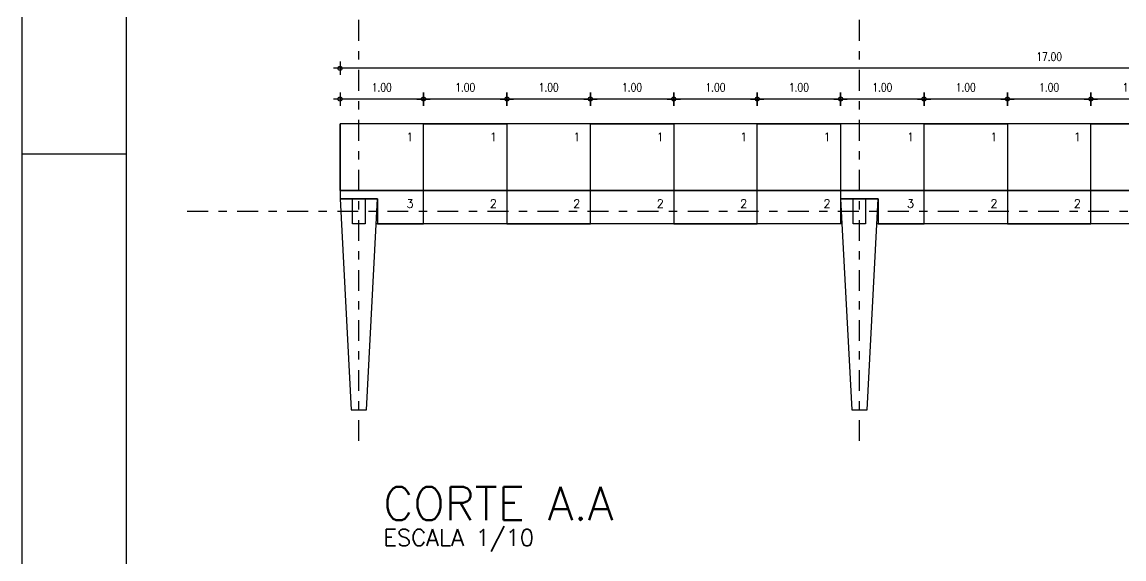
# Model space of a CAD drawing. Extents: x 87 to 216, y 36 to 112.
# Drawn here: x 86.52 to 99.73, y 80.1 to 86.54 of the extents above; entities that cross this region are included whole.
import ezdxf

# ---------------------------------------------------------------- set-up
doc = ezdxf.new("R2010")
doc.units = 0
doc.header["$LTSCALE"] = 0.5
doc.header["$MEASUREMENT"] = 0
doc.header["$PDMODE"] = 34
doc.header["$PDSIZE"] = -5
doc.linetypes.add('DASHDOT2', pattern=[0.5, 0.25, -0.125, 0, -0.125])
doc.linetypes.add('EIXO', pattern=[5.4, 5, -0.2, 0, -0.2])
doc.layers.get('0').update_dxf_attribs({"linetype": 'CONTINUOUS'})
doc.layers.get('DEFPOINTS').update_dxf_attribs({"linetype": 'CONTINUOUS'})
for name, color, linetype in [('06', 6, 'CONTINUOUS'), ('1', 2, 'CONTINUOUS'), ('AN_EIXOS', 8, 'EIXO'), ('ARQUIB', 3, 'CONTINUOUS'), ('ARQUIT', 8, 'CONTINUOUS'), ('CERCADURA', 7, 'CONTINUOUS'), ('Cotas', 44, 'CONTINUOUS')]:
    doc.layers.add(name, color=color, linetype=linetype)
doc.styles.add('COTAS', font='romans.shx', dxfattribs={"width": 0.8})
doc.styles.get("Standard").update_dxf_attribs({"font": 'romans.shx'})
doc.dimstyles.new('1-50', dxfattribs={"dimtxt": 0.1, "dimasz": 0.08, "dimexe": 0.18, "dimexo": 0.063, "dimgap": 0.04, "dimtad": 0, "dimzin": 4, "dimdsep": 46, "dimtxsty": 'COTAS', "dimblk": 'BOLA', "dimblk1": 'BOLA', "dimblk2": 'BOLA', "dimsah": 1, "dimcen": 0.09, "dimse1": 1, "dimse2": 1, "dimclrd": 44, "dimclre": 44, "dimclrt": 2, "dimadec": 0, "dimazin": 0, "dimtfac": 0.72, "dimtix": 1, "dimtmove": 1, "dimatfit": 3, "dimldrblk": 'BOLA', "dimfxl": 1, "dimtvp": 1.4, "dimtolj": 1, "dimtzin": 4, "dimarcsym": 0})

# ---------------------------------------------------------------- blocks, each defined once
blk = doc.blocks.new('BOLA')
at = {"linetype": 'Continuous'}
for p, q in [((-1, 0), (1, 0)), ((0, -1), (0, 1))]:
    blk.add_line(p, q, dxfattribs=at)
blk.add_circle((0, 0), 0.3, dxfattribs=at)
blk = doc.blocks.new('*D45')
at = {"layer": 'Cotas', "color": 44, "lineweight": -2}
blk.add_line((100.2513530266601, 85.61724240223606), (99.41135302666008, 85.61724240223606), dxfattribs=at)
at = {"layer": 'DEFPOINTS', "color": 0}
for p in [(99.33135302666008, 85.61724240223606), (99.33135302666008, 85.32096870499726), (100.3313530266601, 85.32096870499706)]:
    blk.add_point(p, dxfattribs=at)
at = {"layer": 'Cotas', "color": 44, "lineweight": -2, "xscale": 0.08, "yscale": 0.08, "zscale": 0.08, "rotation": 180}
blk.add_blockref('BOLA', (99.33135302666008, 85.61724240223606), dxfattribs=at)
at = {"layer": 'Cotas', "color": 44, "lineweight": -2, "xscale": 0.08, "yscale": 0.08, "zscale": 0.08}
blk.add_blockref('BOLA', (100.3313530266601, 85.61724240223606), dxfattribs=at)
at = {"layer": 'Cotas', "color": 2, "insert": (99.83135302666008, 85.75724240223606), "char_height": 0.1, "attachment_point": 5, "style": 'COTAS'}
blk.add_mtext('\\A1;1.00', dxfattribs=at)
blk = doc.blocks.new('*D46')
at = {"layer": 'Cotas', "color": 44, "lineweight": -2}
blk.add_line((99.25135302666008, 85.61724240223606), (98.41135302666008, 85.61724240223606), dxfattribs=at)
at = {"layer": 'DEFPOINTS', "color": 0}
for p in [(98.33135302666008, 85.61724240223606), (98.33135302666008, 85.32096870499726), (99.33135302666008, 85.32096870499726)]:
    blk.add_point(p, dxfattribs=at)
at = {"layer": 'Cotas', "color": 44, "lineweight": -2, "xscale": 0.08, "yscale": 0.08, "zscale": 0.08, "rotation": 180}
blk.add_blockref('BOLA', (98.33135302666008, 85.61724240223606), dxfattribs=at)
at = {"layer": 'Cotas', "color": 44, "lineweight": -2, "xscale": 0.08, "yscale": 0.08, "zscale": 0.08}
blk.add_blockref('BOLA', (99.33135302666008, 85.61724240223606), dxfattribs=at)
at = {"layer": 'Cotas', "color": 2, "insert": (98.83135302666008, 85.75724240223606), "char_height": 0.1, "attachment_point": 5, "style": 'COTAS'}
blk.add_mtext('\\A1;1.00', dxfattribs=at)
blk = doc.blocks.new('*D47')
at = {"layer": 'Cotas', "color": 44, "lineweight": -2}
blk.add_line((98.25135302666008, 85.61724240223606), (97.41135302666008, 85.61724240223606), dxfattribs=at)
at = {"layer": 'DEFPOINTS', "color": 0}
for p in [(97.33135302666008, 85.61724240223606), (97.33135302666008, 85.32096870499726), (98.33135302666008, 85.32096870499726)]:
    blk.add_point(p, dxfattribs=at)
at = {"layer": 'Cotas', "color": 44, "lineweight": -2, "xscale": 0.08, "yscale": 0.08, "zscale": 0.08, "rotation": 180}
blk.add_blockref('BOLA', (97.33135302666008, 85.61724240223606), dxfattribs=at)
at = {"layer": 'Cotas', "color": 44, "lineweight": -2, "xscale": 0.08, "yscale": 0.08, "zscale": 0.08}
blk.add_blockref('BOLA', (98.33135302666008, 85.61724240223606), dxfattribs=at)
at = {"layer": 'Cotas', "color": 2, "insert": (97.83135302666008, 85.75724240223606), "char_height": 0.1, "attachment_point": 5, "style": 'COTAS'}
blk.add_mtext('\\A1;1.00', dxfattribs=at)
blk = doc.blocks.new('*D48')
at = {"layer": 'Cotas', "color": 44, "lineweight": -2}
blk.add_line((97.25135302666008, 85.61724240223606), (96.41135302666008, 85.61724240223606), dxfattribs=at)
at = {"layer": 'DEFPOINTS', "color": 0}
for p in [(96.33135302666008, 85.61724240223606), (96.33135302666008, 85.32096870499717), (97.33135302666008, 85.32096870499726)]:
    blk.add_point(p, dxfattribs=at)
at = {"layer": 'Cotas', "color": 44, "lineweight": -2, "xscale": 0.08, "yscale": 0.08, "zscale": 0.08, "rotation": 180}
blk.add_blockref('BOLA', (96.33135302666008, 85.61724240223606), dxfattribs=at)
at = {"layer": 'Cotas', "color": 44, "lineweight": -2, "xscale": 0.08, "yscale": 0.08, "zscale": 0.08}
blk.add_blockref('BOLA', (97.33135302666008, 85.61724240223606), dxfattribs=at)
at = {"layer": 'Cotas', "color": 2, "insert": (96.83135302666008, 85.75724240223606), "char_height": 0.1, "attachment_point": 5, "style": 'COTAS'}
blk.add_mtext('\\A1;1.00', dxfattribs=at)
blk = doc.blocks.new('*D49')
at = {"layer": 'Cotas', "color": 44, "lineweight": -2}
blk.add_line((96.25135302666008, 85.61724240223606), (95.41135302666008, 85.61724240223606), dxfattribs=at)
at = {"layer": 'DEFPOINTS', "color": 0}
for p in [(95.33135302666008, 85.61724240223606), (95.33135302666008, 85.32096870499717), (96.33135302666008, 85.32096870499717)]:
    blk.add_point(p, dxfattribs=at)
at = {"layer": 'Cotas', "color": 44, "lineweight": -2, "xscale": 0.08, "yscale": 0.08, "zscale": 0.08, "rotation": 180}
blk.add_blockref('BOLA', (95.33135302666008, 85.61724240223606), dxfattribs=at)
at = {"layer": 'Cotas', "color": 44, "lineweight": -2, "xscale": 0.08, "yscale": 0.08, "zscale": 0.08}
blk.add_blockref('BOLA', (96.33135302666008, 85.61724240223606), dxfattribs=at)
at = {"layer": 'Cotas', "color": 2, "insert": (95.83135302666008, 85.75724240223606), "char_height": 0.1, "attachment_point": 5, "style": 'COTAS'}
blk.add_mtext('\\A1;1.00', dxfattribs=at)
blk = doc.blocks.new('*D50')
at = {"layer": 'Cotas', "color": 44, "lineweight": -2}
blk.add_line((95.25135302666008, 85.61724240223606), (94.41135302666008, 85.61724240223606), dxfattribs=at)
at = {"layer": 'DEFPOINTS', "color": 0}
for p in [(94.33135302666008, 85.61724240223606), (94.33135302666008, 85.32096870499717), (95.33135302666008, 85.32096870499717)]:
    blk.add_point(p, dxfattribs=at)
at = {"layer": 'Cotas', "color": 44, "lineweight": -2, "xscale": 0.08, "yscale": 0.08, "zscale": 0.08, "rotation": 180}
blk.add_blockref('BOLA', (94.33135302666008, 85.61724240223606), dxfattribs=at)
at = {"layer": 'Cotas', "color": 44, "lineweight": -2, "xscale": 0.08, "yscale": 0.08, "zscale": 0.08}
blk.add_blockref('BOLA', (95.33135302666008, 85.61724240223606), dxfattribs=at)
at = {"layer": 'Cotas', "color": 2, "insert": (94.83135302666008, 85.75724240223606), "char_height": 0.1, "attachment_point": 5, "style": 'COTAS'}
blk.add_mtext('\\A1;1.00', dxfattribs=at)
blk = doc.blocks.new('*D51')
at = {"layer": 'Cotas', "color": 44, "lineweight": -2}
blk.add_line((94.25135302666008, 85.61724240223606), (93.41135302666008, 85.61724240223606), dxfattribs=at)
at = {"layer": 'DEFPOINTS', "color": 0}
for p in [(93.33135302666008, 85.61724240223606), (93.33135302666008, 85.32096870499717), (94.33135302666008, 85.32096870499717)]:
    blk.add_point(p, dxfattribs=at)
at = {"layer": 'Cotas', "color": 44, "lineweight": -2, "xscale": 0.08, "yscale": 0.08, "zscale": 0.08, "rotation": 180}
blk.add_blockref('BOLA', (93.33135302666008, 85.61724240223606), dxfattribs=at)
at = {"layer": 'Cotas', "color": 44, "lineweight": -2, "xscale": 0.08, "yscale": 0.08, "zscale": 0.08}
blk.add_blockref('BOLA', (94.33135302666008, 85.61724240223606), dxfattribs=at)
at = {"layer": 'Cotas', "color": 2, "insert": (93.83135302666008, 85.75724240223606), "char_height": 0.1, "attachment_point": 5, "style": 'COTAS'}
blk.add_mtext('\\A1;1.00', dxfattribs=at)
blk = doc.blocks.new('*D52')
at = {"layer": 'Cotas', "color": 44, "lineweight": -2}
blk.add_line((93.25135302666008, 85.61724240223606), (92.41135302666008, 85.61724240223606), dxfattribs=at)
at = {"layer": 'DEFPOINTS', "color": 0}
for p in [(92.33135302666008, 85.61724240223606), (92.33135302666008, 85.32096870499717), (93.33135302666008, 85.32096870499717)]:
    blk.add_point(p, dxfattribs=at)
at = {"layer": 'Cotas', "color": 44, "lineweight": -2, "xscale": 0.08, "yscale": 0.08, "zscale": 0.08, "rotation": 180}
blk.add_blockref('BOLA', (92.33135302666008, 85.61724240223606), dxfattribs=at)
at = {"layer": 'Cotas', "color": 44, "lineweight": -2, "xscale": 0.08, "yscale": 0.08, "zscale": 0.08}
blk.add_blockref('BOLA', (93.33135302666008, 85.61724240223606), dxfattribs=at)
at = {"layer": 'Cotas', "color": 2, "insert": (92.83135302666008, 85.75724240223606), "char_height": 0.1, "attachment_point": 5, "style": 'COTAS'}
blk.add_mtext('\\A1;1.00', dxfattribs=at)
blk = doc.blocks.new('*D53')
at = {"layer": 'Cotas', "color": 44, "lineweight": -2}
blk.add_line((92.25135302666008, 85.61724240223606), (91.41135302666008, 85.61724240223606), dxfattribs=at)
at = {"layer": 'DEFPOINTS', "color": 0}
for p in [(91.33135302666008, 85.61724240223606), (91.33135302666008, 85.32096870499717), (92.33135302666008, 85.32096870499717)]:
    blk.add_point(p, dxfattribs=at)
at = {"layer": 'Cotas', "color": 44, "lineweight": -2, "xscale": 0.08, "yscale": 0.08, "zscale": 0.08, "rotation": 180}
blk.add_blockref('BOLA', (91.33135302666008, 85.61724240223606), dxfattribs=at)
at = {"layer": 'Cotas', "color": 44, "lineweight": -2, "xscale": 0.08, "yscale": 0.08, "zscale": 0.08}
blk.add_blockref('BOLA', (92.33135302666008, 85.61724240223606), dxfattribs=at)
at = {"layer": 'Cotas', "color": 2, "insert": (91.83135302666008, 85.75724240223606), "char_height": 0.1, "attachment_point": 5, "style": 'COTAS'}
blk.add_mtext('\\A1;1.00', dxfattribs=at)
blk = doc.blocks.new('*D54')
at = {"layer": 'Cotas', "color": 44, "lineweight": -2}
blk.add_line((91.25135302666008, 85.61724240223606), (90.41135302666008, 85.61724240223606), dxfattribs=at)
at = {"layer": 'DEFPOINTS', "color": 0}
for p in [(90.33135302666008, 85.61724240223606), (90.33135302666008, 85.32096870499726), (91.33135302666008, 85.32096870499717)]:
    blk.add_point(p, dxfattribs=at)
at = {"layer": 'Cotas', "color": 44, "lineweight": -2, "xscale": 0.08, "yscale": 0.08, "zscale": 0.08, "rotation": 180}
blk.add_blockref('BOLA', (90.33135302666008, 85.61724240223606), dxfattribs=at)
at = {"layer": 'Cotas', "color": 44, "lineweight": -2, "xscale": 0.08, "yscale": 0.08, "zscale": 0.08}
blk.add_blockref('BOLA', (91.33135302666008, 85.61724240223606), dxfattribs=at)
at = {"layer": 'Cotas', "color": 2, "insert": (90.83135302666008, 85.75724240223606), "char_height": 0.1, "attachment_point": 5, "style": 'COTAS'}
blk.add_mtext('\\A1;1.00', dxfattribs=at)
blk = doc.blocks.new('*D55')
at = {"layer": 'Cotas', "color": 44, "lineweight": -2}
blk.add_line((107.2513530266601, 85.98622097548474), (90.41135302666008, 85.98622097548474), dxfattribs=at)
at = {"layer": 'DEFPOINTS', "color": 0}
for p in [(90.33135302666008, 85.98622097548474), (90.33135302666008, 85.32096870499726), (107.3313530266601, 85.320968704997)]:
    blk.add_point(p, dxfattribs=at)
at = {"layer": 'Cotas', "color": 44, "lineweight": -2, "xscale": 0.08, "yscale": 0.08, "zscale": 0.08, "rotation": 180}
blk.add_blockref('BOLA', (90.33135302666008, 85.98622097548474), dxfattribs=at)
at = {"layer": 'Cotas', "color": 44, "lineweight": -2, "xscale": 0.08, "yscale": 0.08, "zscale": 0.08}
blk.add_blockref('BOLA', (107.3313530266601, 85.98622097548474), dxfattribs=at)
at = {"layer": 'Cotas', "color": 2, "insert": (98.83135302666008, 86.12622097548474), "char_height": 0.1, "attachment_point": 5, "style": 'COTAS'}
blk.add_mtext('\\A1;17.00', dxfattribs=at)

msp = doc.modelspace()

# ---------------------------------------------------------------- linework, layer by layer
at = {"layer": '06'}
msp.add_line((87.76897390673116, 111.6605723596255), (87.76897390673116, 70.61057335962556), dxfattribs=at)
at = {"layer": 'AN_EIXOS', "linetype": 'DASHDOT2', "ltscale": 2}
for p, q in [((90.5563530266613, 81.51632613741008), (90.5563530266642, 110.1029840043903)), ((96.5563530266613, 81.51632613741029), (96.5563530266642, 110.1029840043903))]:
    msp.add_line(p, q, dxfattribs=at)
at = {"layer": 'ARQUIB'}
for points in [[(90.33135302666008, 84.52096870499724), (91.33135302666008, 84.52096870499724), (91.33135302666008, 85.32096870499726), (90.33135302666008, 85.32096870499726)], [(92.33135302666008, 84.52096870499724), (91.33135302666008, 84.52096870499724), (91.33135302666008, 85.32096870499726), (92.33135302666008, 85.32096870499726)], [(92.33135302666008, 84.52096870499724), (93.33135302666008, 84.52096870499724), (93.33135302666008, 85.32096870499726), (92.33135302666008, 85.32096870499726)], [(94.33135302666008, 84.52096870499724), (93.33135302666008, 84.52096870499724), (93.33135302666008, 85.32096870499726), (94.33135302666008, 85.32096870499726)], [(94.33135302666008, 84.52096870499724), (95.33135302666008, 84.52096870499724), (95.33135302666008, 85.32096870499726), (94.33135302666008, 85.32096870499726)], [(96.33135302666008, 84.52096870499724), (95.33135302666008, 84.52096870499724), (95.33135302666008, 85.32096870499726), (96.33135302666008, 85.32096870499726)], [(96.33135302666008, 84.52096870499724), (97.33135302666008, 84.52096870499724), (97.33135302666008, 85.32096870499726), (96.33135302666008, 85.32096870499726)], [(98.33135302666008, 84.52096870499724), (97.33135302666008, 84.52096870499724), (97.33135302666008, 85.32096870499726), (98.33135302666008, 85.32096870499726)], [(98.33135302666008, 84.52096870499724), (99.33135302666008, 84.52096870499724), (99.33135302666008, 85.32096870499726), (98.33135302666008, 85.32096870499726)], [(100.3313530266601, 84.52096870499724), (99.33135302666008, 84.52096870499724), (99.33135302666008, 85.32096870499726), (100.3313530266601, 85.32096870499726)], [(90.7813530266599, 84.42096870499705), (90.7813530266599, 84.12096870499707), (91.33135302666057, 84.12096870498848), (91.33135302666008, 84.52096870498848), (90.33135302666011, 84.52096870498823), (90.33135302666011, 84.42096870499705), (90.7813530266599, 84.42096870499705)], [(92.33135302666057, 84.12096870498848), (91.33135302666057, 84.12096870498848), (91.33135302666057, 84.52096870498849), (92.33135302666057, 84.52096870498849)], [(92.33135302666057, 84.12096870498848), (93.33135302666057, 84.12096870498848), (93.33135302666057, 84.52096870498849), (92.33135302666057, 84.52096870498849)], [(94.33135302666057, 84.12096870498848), (93.33135302666057, 84.12096870498848), (93.33135302666057, 84.52096870498849), (94.33135302666057, 84.52096870498849)], [(94.33135302666057, 84.12096870497973), (95.33135302666057, 84.12096870497973), (95.33135302666057, 84.52096870497974), (94.33135302666057, 84.52096870497974)], [(96.33135302666057, 84.12096870497973), (95.33135302666057, 84.12096870497973), (95.33135302666057, 84.52096870497974), (96.33135302666057, 84.52096870497974)], [(96.7813530266599, 84.42096870498978), (96.7813530266599, 84.12096870498979), (97.33135302666057, 84.12096870498121), (97.33135302666008, 84.5209687049812), (96.33135302666011, 84.52096870498096), (96.33135302666011, 84.42096870498978), (96.7813530266599, 84.42096870498978)], [(98.33135302666008, 84.12096870499725), (97.33135302666008, 84.12096870499725), (97.33135302666008, 84.52096870499726), (98.33135302666008, 84.52096870499726)], [(98.33135302666008, 84.12096870499725), (99.33135302666008, 84.12096870499725), (99.33135302666008, 84.52096870499726), (98.33135302666008, 84.52096870499726)], [(100.3313530266601, 84.12096870499725), (99.33135302666008, 84.12096870499725), (99.33135302666008, 84.52096870499726), (100.3313530266601, 84.52096870499726)]]:
    msp.add_lwpolyline(points, close=True, dxfattribs=at)
at = {"layer": 'ARQUIT'}
for p, q in [((107.3313530266601, 85.320968704997), (90.33135302666008, 85.32096870499726)), ((90.33135302666011, 84.52096870498832), (90.33135302666008, 85.32096870499726)), ((90.33135302666011, 84.52096870498823), (90.33135302666008, 84.42096870499705)), ((96.34717120847827, 84.12096870499707), (90.76553484484171, 84.12096870499707)), ((102.3471712084785, 84.12096870499707), (96.7655348448422, 84.12096870499707))]:
    msp.add_line(p, q, dxfattribs=at)
at = {"layer": 'ARQUIT', "linetype": 'DASHDOT2', "ltscale": 2}
msp.add_line((88.49852669755248, 84.27096870498863), (133.9070111056835, 84.27096870499307), dxfattribs=at)
at = {"layer": 'ARQUIT'}
for points in [[(90.33135302666008, 84.42096870499705), (90.46475302666025, 81.89096870499705), (90.64795302666019, 81.89096870499705), (90.7813530266599, 84.42096870499705)], [(90.63135302666026, 84.42096870499705), (90.63135302666026, 84.12096870499707), (90.48135302666017, 84.12096870499707), (90.48135302666017, 84.42096870499714)], [(96.78135302666038, 84.42096870499705), (96.33135302666008, 84.42096870499705), (96.46475302666025, 81.89096870499705), (96.64795302666019, 81.89096870499705)], [(96.63135302666026, 84.42096870499705), (96.63135302666026, 84.12096870499707), (96.48135302666017, 84.12096870499707), (96.48135302666017, 84.42096870499714)]]:
    msp.add_lwpolyline(points, close=True, dxfattribs=at)
at = {"layer": 'CERCADURA'}
for p, q in [((86.51897390673116, 70.11057335962556), (86.51897390673116, 112.1605723596255)), ((86.51897390673116, 84.96057385962555), (87.76897390673116, 84.96057385962555))]:
    msp.add_line(p, q, dxfattribs=at)

# ---------------------------------------------------------------- texts
at = {"layer": '1', "linetype": 'Continuous'}
for s, height, p in [('1', 0.1, (91.12624598468199, 85.11346072053266)), ('1', 0.1, (92.12624598468199, 85.11346072053267)), ('1', 0.1, (93.12624598468199, 85.11346072053267)), ('1', 0.1, (94.12624598468199, 85.11346072053267)), ('1', 0.1, (95.12624598468199, 85.11346072053267)), ('1', 0.1, (96.12624598468199, 85.11346072053259)), ('1', 0.1, (97.12624598468199, 85.11346072053257)), ('1', 0.1, (98.12624598468199, 85.11346072053256)), ('1', 0.1, (99.12624598468199, 85.11346072053267)), ('3', 0.1, (91.12624598468199, 84.31346072051522)), ('2', 0.1, (92.12624598468199, 84.31346072051524)), ('2', 0.1, (93.12624598468199, 84.31346072051524)), ('2', 0.1, (94.12624598468199, 84.31346072051524)), ('2', 0.1, (95.12624598468199, 84.31346072051524)), ('2', 0.1, (96.12624598468199, 84.31346072051515)), ('3', 0.1, (97.1262459846815, 84.31346072050795)), ('2', 0.1, (98.1262459846815, 84.313460720524)), ('2', 0.1, (99.1262459846815, 84.313460720524)), ('ESCALA 1/10', 0.2, (90.84910537561666, 80.25670245971094))]:
    msp.add_text(s, height=height, dxfattribs=at).set_placement(p)
at = {"layer": '1', "color": 5, "linetype": 'Continuous'}
msp.add_text('CORTE A.A', height=0.4, dxfattribs=at).set_placement((90.84910537561666, 80.56336945971093))

# ---------------------------------------------------------------- dimensions: what is measured, and where the dimension line sits
at = {"layer": 'Cotas'}
for base, p1, p2, picture, middle in [((90.33135302666008, 85.98622097548474), (107.3313530266601, 85.320968704997), (90.33135302666008, 85.32096870499726), '*D55', (98.83135302666008, 86.12622097548474)), ((90.33135302666008, 85.61724240223606), (91.33135302666008, 85.32096870499717), (90.33135302666008, 85.32096870499726), '*D54', (90.83135302666008, 85.75724240223606)), ((91.33135302666008, 85.61724240223606), (92.33135302666008, 85.32096870499717), (91.33135302666008, 85.32096870499717), '*D53', (91.83135302666008, 85.75724240223606)), ((92.33135302666008, 85.61724240223606), (93.33135302666008, 85.32096870499717), (92.33135302666008, 85.32096870499717), '*D52', (92.83135302666008, 85.75724240223606)), ((93.33135302666008, 85.61724240223606), (94.33135302666008, 85.32096870499717), (93.33135302666008, 85.32096870499717), '*D51', (93.83135302666008, 85.75724240223606)), ((94.33135302666008, 85.61724240223606), (95.33135302666008, 85.32096870499717), (94.33135302666008, 85.32096870499717), '*D50', (94.83135302666008, 85.75724240223606)), ((95.33135302666008, 85.61724240223606), (96.33135302666008, 85.32096870499717), (95.33135302666008, 85.32096870499717), '*D49', (95.83135302666008, 85.75724240223606)), ((96.33135302666008, 85.61724240223606), (97.33135302666008, 85.32096870499726), (96.33135302666008, 85.32096870499717), '*D48', (96.83135302666008, 85.75724240223606)), ((97.33135302666008, 85.61724240223606), (98.33135302666008, 85.32096870499726), (97.33135302666008, 85.32096870499726), '*D47', (97.83135302666008, 85.75724240223606)), ((98.33135302666008, 85.61724240223606), (99.33135302666008, 85.32096870499726), (98.33135302666008, 85.32096870499726), '*D46', (98.83135302666008, 85.75724240223606)), ((99.33135302666008, 85.61724240223606), (100.3313530266601, 85.32096870499706), (99.33135302666008, 85.32096870499726), '*D45', (99.83135302666008, 85.75724240223606))]:
    dim = msp.add_linear_dim(base=base, p1=p1, p2=p2, dimstyle='1-50', dxfattribs=at)
    dim.commit()
    dim.dimension.update_dxf_attribs({"geometry": picture, "text_midpoint": middle})

doc.saveas('drawing.dxf')
